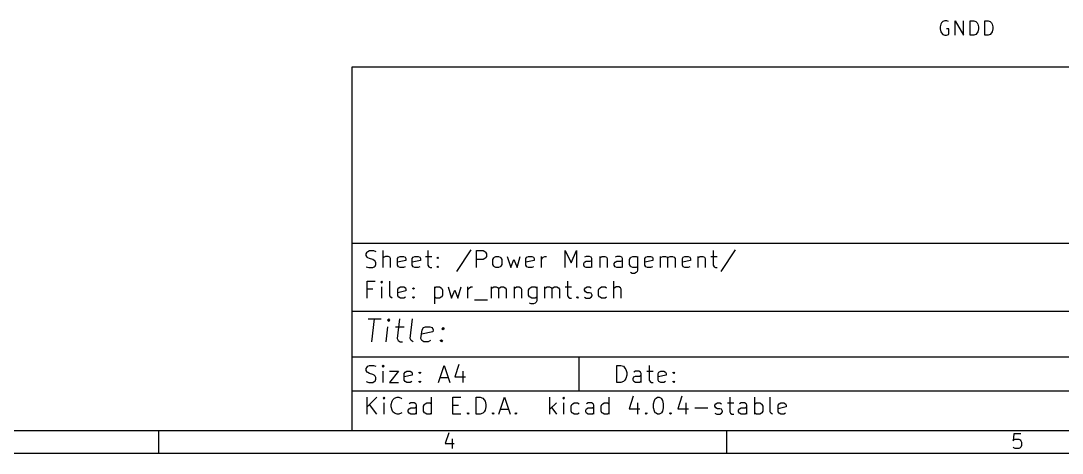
# Model space of a CAD drawing. Extents: x 10 to 287, y -200 to -10.
# Drawn here: x 147.9 to 239.6, y -200 to -161.9 of the extents above; entities that cross this region are included whole.
import ezdxf

# ---------------------------------------------------------------- set-up
doc = ezdxf.new("R2010")
doc.units = 0
doc.header["$MEASUREMENT"] = 0
doc.layers.add('BLACK', color=7, linetype='CONTINUOUS')

msp = doc.modelspace()

# ---------------------------------------------------------------- linework, layer by layer
at = {"layer": 'Black'}
for p, q in [((228.879, -162.255), (228.829, -162.484)), ((228.93, -162.128), (228.879, -162.255)), ((229.057, -162.001), (228.93, -162.128)), ((229.235, -161.95), (229.057, -162.001)), ((229.413, -161.95), (229.235, -161.95)), ((229.54, -162.001), (229.413, -161.95)), ((230.149, -163.22), (230.149, -161.95)), ((230.149, -161.95), (230.861, -163.22)), ((230.861, -163.22), (230.861, -161.95)), ((231.47, -163.22), (231.47, -161.95)), ((231.47, -161.95), (231.775, -161.95)), ((231.775, -161.95), (231.953, -162.001)), ((231.953, -162.001), (232.08, -162.128)), ((232.08, -162.128), (232.131, -162.255)), ((232.131, -162.255), (232.181, -162.484)), ((232.74, -163.22), (232.74, -161.95)), ((232.74, -161.95), (233.045, -161.95)), ((233.045, -161.95), (233.223, -162.001)), ((233.223, -162.001), (233.35, -162.128)), ((233.35, -162.128), (233.401, -162.255)), ((233.401, -162.255), (233.451, -162.484)), ((228.829, -162.484), (228.829, -162.662)), ((228.829, -162.662), (228.879, -162.916)), ((228.879, -162.916), (228.93, -163.017)), ((228.93, -163.017), (229.057, -163.144)), ((229.057, -163.144), (229.235, -163.22)), ((229.591, -162.662), (229.362, -162.662)), ((229.362, -163.22), (229.54, -163.144)), ((229.54, -163.144), (229.591, -163.093)), ((229.591, -163.093), (229.591, -162.662)), ((231.953, -163.144), (231.775, -163.22)), ((232.08, -163.017), (231.953, -163.144)), ((232.131, -162.916), (232.08, -163.017)), ((232.181, -162.662), (232.131, -162.916)), ((232.181, -162.484), (232.181, -162.662)), ((233.223, -163.144), (233.045, -163.22)), ((233.35, -163.017), (233.223, -163.144)), ((233.401, -162.916), (233.35, -163.017)), ((233.451, -162.662), (233.401, -162.916)), ((233.451, -162.484), (233.451, -162.662)), ((229.235, -163.22), (229.362, -163.22)), ((231.775, -163.22), (231.47, -163.22)), ((233.045, -163.22), (232.74, -163.22)), ((177.013, -166.014), (177.013, -198.018)), ((285.013, -166.014), (177.013, -166.014)), ((177.013, -181.508), (285.013, -181.508)), ((178.283, -182.448), (178.359, -182.321)), ((178.359, -182.321), (178.435, -182.245)), ((178.435, -182.245), (178.562, -182.169)), ((178.562, -182.169), (178.943, -182.169)), ((178.943, -182.169), (179.146, -182.245)), ((179.781, -183.667), (179.781, -182.169)), ((183.718, -182.169), (183.718, -183.464)), ((187.503, -182.093), (186.233, -184.023)), ((188.011, -183.667), (188.011, -182.169)), ((188.011, -182.169), (188.595, -182.169)), ((188.595, -182.169), (188.722, -182.245)), ((188.722, -182.245), (188.798, -182.321)), ((188.798, -182.321), (188.874, -182.448)), ((195.809, -183.667), (195.809, -182.169)), ((195.809, -182.169), (196.317, -183.236)), ((196.317, -183.236), (196.799, -182.169)), ((196.799, -182.169), (196.799, -183.667)), ((208.839, -182.169), (208.839, -183.464)), ((210.769, -182.093), (209.499, -184.023)), ((178.283, -182.601), (178.283, -182.448)), ((178.359, -182.753), (178.283, -182.601)), ((178.435, -182.804), (178.359, -182.753)), ((178.562, -182.88), (178.435, -182.804)), ((178.867, -182.956), (178.562, -182.88)), ((178.994, -183.032), (178.867, -182.956)), ((179.07, -183.109), (178.994, -183.032)), ((179.146, -183.236), (179.07, -183.109)), ((179.146, -183.388), (179.146, -183.236)), ((179.857, -182.753), (179.781, -182.804)), ((179.984, -182.677), (179.857, -182.753)), ((180.213, -182.677), (179.984, -182.677)), ((180.365, -182.753), (180.213, -182.677)), ((180.416, -182.88), (180.365, -182.753)), ((180.416, -183.667), (180.416, -182.88)), ((181.051, -182.88), (181.127, -182.753)), ((181.051, -183.464), (181.051, -182.88)), ((181.762, -183.032), (181.051, -183.185)), ((181.127, -182.753), (181.28, -182.677)), ((181.28, -182.677), (181.559, -182.677)), ((181.559, -182.677), (181.712, -182.753)), ((181.712, -182.753), (181.762, -182.88)), ((181.762, -182.88), (181.762, -183.032)), ((182.347, -182.88), (182.423, -182.753)), ((182.347, -183.464), (182.347, -182.88)), ((183.058, -183.032), (182.347, -183.185)), ((182.423, -182.753), (182.575, -182.677)), ((182.575, -182.677), (182.855, -182.677)), ((182.855, -182.677), (183.007, -182.753)), ((183.007, -182.753), (183.058, -182.88)), ((183.058, -182.88), (183.058, -183.032)), ((183.515, -182.677), (184.074, -182.677)), ((184.506, -182.804), (184.582, -182.753)), ((184.582, -182.88), (184.506, -182.804)), ((184.582, -182.753), (184.658, -182.804)), ((184.582, -182.753), (184.582, -182.88)), ((184.658, -182.804), (184.582, -182.88)), ((188.595, -182.956), (188.011, -182.956)), ((188.722, -182.88), (188.595, -182.956)), ((188.798, -182.804), (188.722, -182.88)), ((188.874, -182.677), (188.798, -182.804)), ((188.874, -182.448), (188.874, -182.677)), ((189.433, -182.956), (189.509, -182.804)), ((189.433, -183.388), (189.433, -182.956)), ((189.509, -182.804), (189.586, -182.753)), ((189.586, -182.753), (189.713, -182.677)), ((189.713, -182.677), (189.941, -182.677)), ((189.941, -182.677), (190.094, -182.753)), ((190.094, -182.753), (190.144, -182.804)), ((190.144, -182.804), (190.221, -182.956)), ((190.221, -182.956), (190.221, -183.388)), ((190.703, -182.677), (191.008, -183.667)), ((191.008, -183.667), (191.287, -182.956)), ((191.287, -182.956), (191.567, -183.667)), ((191.567, -183.667), (191.846, -182.677)), ((192.354, -182.88), (192.43, -182.753)), ((192.354, -183.464), (192.354, -182.88)), ((193.065, -183.032), (192.354, -183.185)), ((192.43, -182.753), (192.583, -182.677)), ((192.583, -182.677), (192.862, -182.677)), ((192.862, -182.677), (193.015, -182.753)), ((193.015, -182.753), (193.065, -182.88)), ((193.065, -182.88), (193.065, -183.032)), ((193.726, -183.667), (193.726, -182.677)), ((193.726, -182.956), (193.802, -182.804)), ((193.802, -182.804), (193.878, -182.753)), ((193.878, -182.753), (194.005, -182.677)), ((194.005, -182.677), (194.158, -182.677)), ((197.434, -183.312), (197.51, -183.185)), ((197.434, -183.464), (197.434, -183.312)), ((197.663, -182.677), (197.51, -182.753)), ((197.51, -183.185), (197.663, -183.109)), ((197.942, -182.677), (197.663, -182.677)), ((197.663, -183.109), (198.018, -183.109)), ((198.095, -182.753), (197.942, -182.677)), ((198.018, -183.109), (198.145, -183.032)), ((198.145, -182.88), (198.095, -182.753)), ((198.145, -183.667), (198.145, -182.88)), ((198.857, -182.677), (198.857, -183.667)), ((198.857, -182.804), (198.933, -182.753)), ((198.933, -182.753), (199.06, -182.677)), ((199.06, -182.677), (199.288, -182.677)), ((199.288, -182.677), (199.441, -182.753)), ((199.441, -182.753), (199.492, -182.88)), ((199.492, -182.88), (199.492, -183.667)), ((200.127, -183.312), (200.203, -183.185)), ((200.127, -183.464), (200.127, -183.312)), ((200.355, -182.677), (200.203, -182.753)), ((200.203, -183.185), (200.355, -183.109)), ((200.635, -182.677), (200.355, -182.677)), ((200.355, -183.109), (200.711, -183.109)), ((200.787, -182.753), (200.635, -182.677)), ((200.711, -183.109), (200.838, -183.032)), ((200.838, -182.88), (200.787, -182.753)), ((200.838, -183.667), (200.838, -182.88)), ((201.473, -182.956), (201.549, -182.804)), ((201.473, -183.388), (201.473, -182.956)), ((201.549, -182.804), (201.625, -182.753)), ((201.625, -182.753), (201.752, -182.677)), ((201.752, -182.677), (202.057, -182.677)), ((202.057, -182.677), (202.184, -182.753)), ((202.184, -182.677), (202.184, -183.896)), ((202.819, -182.88), (202.895, -182.753)), ((202.819, -183.464), (202.819, -182.88)), ((203.53, -183.032), (202.819, -183.185)), ((202.895, -182.753), (203.048, -182.677)), ((203.048, -182.677), (203.327, -182.677)), ((203.327, -182.677), (203.479, -182.753)), ((203.479, -182.753), (203.53, -182.88)), ((203.53, -182.88), (203.53, -183.032)), ((204.191, -183.667), (204.191, -182.677)), ((204.191, -182.804), (204.267, -182.753)), ((204.267, -182.753), (204.394, -182.677)), ((204.394, -182.677), (204.622, -182.677)), ((204.622, -182.677), (204.775, -182.753)), ((204.775, -182.753), (204.826, -182.88)), ((204.826, -182.88), (204.902, -182.753)), ((204.826, -182.88), (204.826, -183.667)), ((204.902, -182.753), (205.054, -182.677)), ((205.054, -182.677), (205.257, -182.677)), ((205.257, -182.677), (205.41, -182.753)), ((205.41, -182.753), (205.486, -182.88)), ((205.486, -182.88), (205.486, -183.667)), ((206.121, -182.88), (206.197, -182.753)), ((206.121, -183.464), (206.121, -182.88)), ((206.832, -183.032), (206.121, -183.185)), ((206.197, -182.753), (206.35, -182.677)), ((206.35, -182.677), (206.629, -182.677)), ((206.629, -182.677), (206.781, -182.753)), ((206.781, -182.753), (206.832, -182.88)), ((206.832, -182.88), (206.832, -183.032)), ((207.493, -182.677), (207.493, -183.667)), ((207.493, -182.804), (207.569, -182.753)), ((207.569, -182.753), (207.696, -182.677)), ((207.696, -182.677), (207.924, -182.677)), ((207.924, -182.677), (208.077, -182.753)), ((208.077, -182.753), (208.128, -182.88)), ((208.128, -182.88), (208.128, -183.667)), ((208.636, -182.677), (209.194, -182.677)), ((178.283, -183.591), (178.511, -183.667)), ((178.511, -183.667), (178.867, -183.667)), ((178.867, -183.667), (178.994, -183.591)), ((178.994, -183.591), (179.07, -183.54)), ((179.07, -183.54), (179.146, -183.388)), ((181.127, -183.591), (181.051, -183.464)), ((181.28, -183.667), (181.127, -183.591)), ((181.559, -183.667), (181.28, -183.667)), ((181.712, -183.591), (181.559, -183.667)), ((182.423, -183.591), (182.347, -183.464)), ((182.575, -183.667), (182.423, -183.591)), ((182.855, -183.667), (182.575, -183.667)), ((183.007, -183.591), (182.855, -183.667)), ((183.718, -183.464), (183.794, -183.591)), ((183.794, -183.591), (183.921, -183.667)), ((183.921, -183.667), (184.074, -183.667)), ((184.506, -183.591), (184.582, -183.54)), ((184.582, -183.667), (184.506, -183.591)), ((184.582, -183.54), (184.658, -183.591)), ((184.582, -183.54), (184.582, -183.667)), ((184.658, -183.591), (184.582, -183.667)), ((189.509, -183.54), (189.433, -183.388)), ((189.586, -183.591), (189.509, -183.54)), ((189.713, -183.667), (189.586, -183.591)), ((189.941, -183.667), (189.713, -183.667)), ((190.094, -183.591), (189.941, -183.667)), ((190.144, -183.54), (190.094, -183.591)), ((190.221, -183.388), (190.144, -183.54)), ((192.43, -183.591), (192.354, -183.464)), ((192.583, -183.667), (192.43, -183.591)), ((192.862, -183.667), (192.583, -183.667)), ((193.015, -183.591), (192.862, -183.667)), ((197.51, -183.591), (197.434, -183.464)), ((197.663, -183.667), (197.51, -183.591)), ((198.018, -183.667), (197.663, -183.667)), ((198.145, -183.591), (198.018, -183.667)), ((200.203, -183.591), (200.127, -183.464)), ((200.355, -183.667), (200.203, -183.591)), ((200.711, -183.667), (200.355, -183.667)), ((200.838, -183.591), (200.711, -183.667)), ((201.549, -183.54), (201.473, -183.388)), ((201.625, -183.591), (201.549, -183.54)), ((201.701, -184.175), (201.549, -184.099)), ((201.752, -183.667), (201.625, -183.591)), ((201.905, -184.175), (201.701, -184.175)), ((202.057, -183.667), (201.752, -183.667)), ((202.057, -184.099), (201.905, -184.175)), ((202.184, -183.591), (202.057, -183.667)), ((202.133, -184.023), (202.057, -184.099)), ((202.184, -183.896), (202.133, -184.023)), ((202.895, -183.591), (202.819, -183.464)), ((203.048, -183.667), (202.895, -183.591)), ((203.327, -183.667), (203.048, -183.667)), ((203.479, -183.591), (203.327, -183.667)), ((206.197, -183.591), (206.121, -183.464)), ((206.35, -183.667), (206.197, -183.591)), ((206.629, -183.667), (206.35, -183.667)), ((206.781, -183.591), (206.629, -183.667)), ((208.839, -183.464), (208.915, -183.591)), ((208.915, -183.591), (209.042, -183.667)), ((209.042, -183.667), (209.194, -183.667)), ((178.359, -186.36), (178.359, -184.861)), ((178.359, -184.861), (179.07, -184.861)), ((179.654, -184.861), (179.578, -184.937)), ((179.578, -184.937), (179.654, -185.014)), ((179.73, -184.937), (179.654, -184.861)), ((179.654, -184.861), (179.654, -185.014)), ((179.654, -185.014), (179.73, -184.937)), ((180.365, -186.157), (180.365, -184.861)), ((196.012, -184.861), (196.012, -186.157)), ((200.101, -186.36), (200.101, -184.861)), ((178.867, -185.572), (178.359, -185.572)), ((179.654, -186.36), (179.654, -185.369)), ((181.077, -185.572), (181.153, -185.445)), ((181.077, -186.157), (181.077, -185.572)), ((181.788, -185.725), (181.077, -185.877)), ((181.153, -185.445), (181.305, -185.369)), ((181.305, -185.369), (181.585, -185.369)), ((181.585, -185.369), (181.737, -185.445)), ((181.737, -185.445), (181.788, -185.572)), ((181.788, -185.572), (181.788, -185.725)), ((182.372, -185.496), (182.448, -185.445)), ((182.448, -185.572), (182.372, -185.496)), ((182.448, -185.445), (182.524, -185.496)), ((182.448, -185.445), (182.448, -185.572)), ((182.524, -185.496), (182.448, -185.572)), ((184.302, -185.369), (184.302, -186.868)), ((184.302, -185.445), (184.455, -185.369)), ((184.455, -185.369), (184.734, -185.369)), ((184.734, -185.369), (184.887, -185.445)), ((184.887, -185.445), (184.937, -185.496)), ((184.937, -185.496), (185.014, -185.649)), ((185.014, -186.08), (184.937, -186.233)), ((185.014, -185.649), (185.014, -186.08)), ((185.496, -185.369), (185.801, -186.36)), ((185.801, -186.36), (186.08, -185.649)), ((186.08, -185.649), (186.36, -186.36)), ((186.36, -186.36), (186.639, -185.369)), ((187.223, -186.36), (187.223, -185.369)), ((187.223, -185.649), (187.3, -185.496)), ((187.3, -185.496), (187.376, -185.445)), ((187.376, -185.445), (187.503, -185.369)), ((187.503, -185.369), (187.655, -185.369)), ((189.306, -186.36), (189.306, -185.369)), ((189.306, -185.496), (189.382, -185.445)), ((189.382, -185.445), (189.509, -185.369)), ((189.509, -185.369), (189.738, -185.369)), ((189.738, -185.369), (189.89, -185.445)), ((189.89, -185.445), (189.941, -185.572)), ((189.941, -185.572), (190.017, -185.445)), ((189.941, -185.572), (189.941, -186.36)), ((190.017, -185.445), (190.17, -185.369)), ((190.17, -185.369), (190.373, -185.369)), ((190.373, -185.369), (190.525, -185.445)), ((190.525, -185.445), (190.602, -185.572)), ((190.602, -185.572), (190.602, -186.36)), ((191.313, -185.369), (191.313, -186.36)), ((191.313, -185.496), (191.389, -185.445)), ((191.389, -185.445), (191.516, -185.369)), ((191.516, -185.369), (191.745, -185.369)), ((191.745, -185.369), (191.897, -185.445)), ((191.897, -185.445), (191.948, -185.572)), ((191.948, -185.572), (191.948, -186.36)), ((192.583, -185.649), (192.659, -185.496)), ((192.583, -186.08), (192.583, -185.649)), ((192.659, -186.233), (192.583, -186.08)), ((192.659, -185.496), (192.735, -185.445)), ((192.735, -185.445), (192.862, -185.369)), ((192.862, -185.369), (193.167, -185.369)), ((193.167, -185.369), (193.294, -185.445)), ((193.294, -185.369), (193.294, -186.588)), ((194.005, -186.36), (194.005, -185.369)), ((194.005, -185.496), (194.081, -185.445)), ((194.081, -185.445), (194.208, -185.369)), ((194.208, -185.369), (194.437, -185.369)), ((194.437, -185.369), (194.589, -185.445)), ((194.589, -185.445), (194.64, -185.572)), ((194.64, -185.572), (194.716, -185.445)), ((194.64, -185.572), (194.64, -186.36)), ((194.716, -185.445), (194.869, -185.369)), ((194.869, -185.369), (195.072, -185.369)), ((195.072, -185.369), (195.224, -185.445)), ((195.224, -185.445), (195.301, -185.572)), ((195.301, -185.572), (195.301, -186.36)), ((195.809, -185.369), (196.367, -185.369)), ((197.51, -185.572), (197.587, -185.445)), ((197.51, -185.649), (197.51, -185.572)), ((197.587, -185.801), (197.51, -185.649)), ((197.587, -185.445), (197.739, -185.369)), ((197.739, -185.877), (197.587, -185.801)), ((197.739, -185.369), (197.942, -185.369)), ((197.942, -185.877), (197.739, -185.877)), ((197.942, -185.369), (198.095, -185.445)), ((198.095, -185.928), (197.942, -185.877)), ((198.171, -186.08), (198.095, -185.928)), ((198.171, -186.157), (198.171, -186.08)), ((198.73, -185.649), (198.806, -185.496)), ((198.73, -186.08), (198.73, -185.649)), ((198.806, -186.233), (198.73, -186.08)), ((198.806, -185.496), (198.882, -185.445)), ((198.882, -185.445), (199.009, -185.369)), ((199.009, -185.369), (199.314, -185.369)), ((199.314, -185.369), (199.441, -185.445)), ((200.177, -185.445), (200.101, -185.496)), ((200.304, -185.369), (200.177, -185.445)), ((200.533, -185.369), (200.304, -185.369)), ((200.685, -185.445), (200.533, -185.369)), ((200.736, -185.572), (200.685, -185.445)), ((200.736, -186.36), (200.736, -185.572)), ((180.442, -186.284), (180.365, -186.157)), ((180.569, -186.36), (180.442, -186.284)), ((181.153, -186.284), (181.077, -186.157)), ((181.305, -186.36), (181.153, -186.284)), ((181.585, -186.36), (181.305, -186.36)), ((181.737, -186.284), (181.585, -186.36)), ((182.372, -186.284), (182.448, -186.233)), ((182.448, -186.36), (182.372, -186.284)), ((182.448, -186.233), (182.524, -186.284)), ((182.448, -186.233), (182.448, -186.36)), ((182.524, -186.284), (182.448, -186.36)), ((184.455, -186.36), (184.302, -186.284)), ((184.734, -186.36), (184.455, -186.36)), ((184.887, -186.284), (184.734, -186.36)), ((184.937, -186.233), (184.887, -186.284)), ((187.808, -186.512), (188.951, -186.512)), ((192.735, -186.284), (192.659, -186.233)), ((192.811, -186.868), (192.659, -186.792)), ((192.862, -186.36), (192.735, -186.284)), ((193.015, -186.868), (192.811, -186.868)), ((193.167, -186.36), (192.862, -186.36)), ((193.167, -186.792), (193.015, -186.868)), ((193.294, -186.284), (193.167, -186.36)), ((193.243, -186.715), (193.167, -186.792)), ((193.294, -186.588), (193.243, -186.715)), ((196.012, -186.157), (196.088, -186.284)), ((196.088, -186.284), (196.215, -186.36)), ((196.215, -186.36), (196.367, -186.36)), ((196.799, -186.284), (196.875, -186.233)), ((196.875, -186.36), (196.799, -186.284)), ((196.875, -186.233), (196.952, -186.284)), ((196.875, -186.233), (196.875, -186.36)), ((196.952, -186.284), (196.875, -186.36)), ((197.51, -186.284), (197.663, -186.36)), ((197.663, -186.36), (197.942, -186.36)), ((197.942, -186.36), (198.095, -186.284)), ((198.095, -186.284), (198.171, -186.157)), ((198.882, -186.284), (198.806, -186.233)), ((199.009, -186.36), (198.882, -186.284)), ((199.314, -186.36), (199.009, -186.36)), ((199.441, -186.284), (199.314, -186.36)), ((177.013, -187.503), (285.013, -187.503)), ((178.46, -188.189), (179.603, -188.189)), ((178.791, -190.195), (179.019, -188.189)), ((180.264, -188.189), (180.162, -188.29)), ((180.162, -188.29), (180.238, -188.392)), ((180.264, -188.189), (180.238, -188.392)), ((180.238, -188.392), (180.365, -188.29)), ((180.365, -188.29), (180.264, -188.189)), ((181.229, -188.189), (181.026, -189.916)), ((182.169, -189.916), (182.372, -188.189)), ((180.035, -190.195), (180.188, -188.874)), ((180.873, -188.874), (181.635, -188.874)), ((183.109, -189.916), (183.21, -189.154)), ((184.15, -189.332), (183.159, -189.535)), ((183.21, -189.154), (183.337, -188.951)), ((183.337, -188.951), (183.515, -188.874)), ((183.515, -188.874), (183.896, -188.874)), ((183.896, -188.874), (184.099, -188.951)), ((184.099, -188.951), (184.175, -189.154)), ((184.175, -189.154), (184.15, -189.332)), ((184.937, -189.052), (185.064, -188.951)), ((185.039, -189.154), (184.937, -189.052)), ((185.064, -188.951), (185.039, -189.154)), ((185.141, -189.052), (185.039, -189.154)), ((185.064, -188.951), (185.141, -189.052)), ((181.026, -189.916), (181.102, -190.094)), ((181.102, -190.094), (181.28, -190.195)), ((181.28, -190.195), (181.483, -190.195)), ((182.245, -190.094), (182.169, -189.916)), ((182.423, -190.195), (182.245, -190.094)), ((183.185, -190.094), (183.109, -189.916)), ((183.363, -190.195), (183.185, -190.094)), ((183.744, -190.195), (183.363, -190.195)), ((183.947, -190.094), (183.744, -190.195)), ((184.81, -190.094), (184.912, -190.017)), ((184.912, -190.195), (184.81, -190.094)), ((184.912, -190.017), (185.014, -190.094)), ((184.912, -190.017), (184.912, -190.195)), ((185.014, -190.094), (184.912, -190.195)), ((177.013, -191.516), (285.013, -191.516)), ((197.002, -191.516), (197.002, -194.513)), ((178.283, -192.557), (178.359, -192.43)), ((178.359, -192.43), (178.435, -192.354)), ((178.435, -192.354), (178.562, -192.278)), ((178.562, -192.278), (178.943, -192.278)), ((178.943, -192.278), (179.146, -192.354)), ((179.781, -192.278), (179.705, -192.354)), ((179.705, -192.354), (179.781, -192.43)), ((179.857, -192.354), (179.781, -192.278)), ((179.781, -192.278), (179.781, -192.43)), ((179.781, -192.43), (179.857, -192.354)), ((184.658, -193.777), (185.141, -192.278)), ((185.141, -192.278), (185.649, -193.777)), ((186.436, -192.202), (186.08, -193.294)), ((200.355, -193.777), (200.355, -192.278)), ((200.355, -192.278), (200.711, -192.278)), ((200.711, -192.278), (200.939, -192.354)), ((200.939, -192.354), (201.066, -192.507)), ((201.066, -192.507), (201.143, -192.634)), ((203.2, -192.278), (203.2, -193.573)), ((178.283, -192.71), (178.283, -192.557)), ((178.359, -192.862), (178.283, -192.71)), ((178.435, -192.913), (178.359, -192.862)), ((178.562, -192.989), (178.435, -192.913)), ((178.867, -193.065), (178.562, -192.989)), ((178.994, -193.142), (178.867, -193.065)), ((179.07, -193.218), (178.994, -193.142)), ((179.146, -193.345), (179.07, -193.218)), ((179.146, -193.497), (179.146, -193.345)), ((179.781, -193.777), (179.781, -192.786)), ((180.34, -192.786), (181.127, -192.786)), ((181.127, -192.786), (180.34, -193.777)), ((181.635, -192.989), (181.712, -192.862)), ((181.635, -193.573), (181.635, -192.989)), ((182.347, -193.142), (181.635, -193.294)), ((181.712, -192.862), (181.864, -192.786)), ((181.864, -192.786), (182.143, -192.786)), ((182.143, -192.786), (182.296, -192.862)), ((182.296, -192.862), (182.347, -192.989)), ((182.347, -192.989), (182.347, -193.142)), ((182.931, -192.913), (183.007, -192.862)), ((183.007, -192.989), (182.931, -192.913)), ((183.007, -192.862), (183.083, -192.913)), ((183.007, -192.862), (183.007, -192.989)), ((183.083, -192.913), (183.007, -192.989)), ((184.785, -193.345), (185.496, -193.345)), ((186.08, -193.294), (187.02, -193.294)), ((186.792, -192.786), (186.792, -193.777)), ((201.143, -193.421), (201.066, -193.573)), ((201.143, -192.634), (201.219, -192.913)), ((201.219, -193.142), (201.143, -193.421)), ((201.219, -192.913), (201.219, -193.142)), ((201.778, -193.421), (201.854, -193.294)), ((201.778, -193.573), (201.778, -193.421)), ((202.006, -192.786), (201.854, -192.862)), ((201.854, -193.294), (202.006, -193.218)), ((202.286, -192.786), (202.006, -192.786)), ((202.006, -193.218), (202.362, -193.218)), ((202.438, -192.862), (202.286, -192.786)), ((202.362, -193.218), (202.489, -193.142)), ((202.489, -192.989), (202.438, -192.862)), ((202.489, -193.777), (202.489, -192.989)), ((202.997, -192.786), (203.556, -192.786)), ((203.987, -192.989), (204.064, -192.862)), ((203.987, -193.573), (203.987, -192.989)), ((204.699, -193.142), (203.987, -193.294)), ((204.064, -192.862), (204.216, -192.786)), ((204.216, -192.786), (204.495, -192.786)), ((204.495, -192.786), (204.648, -192.862)), ((204.648, -192.862), (204.699, -192.989)), ((204.699, -192.989), (204.699, -193.142)), ((205.283, -192.913), (205.359, -192.862)), ((205.359, -192.989), (205.283, -192.913)), ((205.359, -192.862), (205.435, -192.913)), ((205.359, -192.862), (205.359, -192.989)), ((205.435, -192.913), (205.359, -192.989)), ((178.283, -193.7), (178.511, -193.777)), ((178.511, -193.777), (178.867, -193.777)), ((178.867, -193.777), (178.994, -193.7)), ((178.994, -193.7), (179.07, -193.65)), ((179.07, -193.65), (179.146, -193.497)), ((180.34, -193.777), (181.127, -193.777)), ((181.712, -193.7), (181.635, -193.573)), ((181.864, -193.777), (181.712, -193.7)), ((182.143, -193.777), (181.864, -193.777)), ((182.296, -193.7), (182.143, -193.777)), ((182.931, -193.7), (183.007, -193.65)), ((183.007, -193.777), (182.931, -193.7)), ((183.007, -193.65), (183.083, -193.7)), ((183.007, -193.65), (183.007, -193.777)), ((183.083, -193.7), (183.007, -193.777)), ((200.711, -193.777), (200.355, -193.777)), ((200.939, -193.7), (200.711, -193.777)), ((201.066, -193.573), (200.939, -193.7)), ((201.854, -193.7), (201.778, -193.573)), ((202.006, -193.777), (201.854, -193.7)), ((202.362, -193.777), (202.006, -193.777)), ((202.489, -193.7), (202.362, -193.777)), ((203.2, -193.573), (203.276, -193.7)), ((203.276, -193.7), (203.403, -193.777)), ((203.403, -193.777), (203.556, -193.777)), ((204.064, -193.7), (203.987, -193.573)), ((204.216, -193.777), (204.064, -193.7)), ((204.495, -193.777), (204.216, -193.777)), ((204.648, -193.7), (204.495, -193.777)), ((205.283, -193.7), (205.359, -193.65)), ((205.359, -193.777), (205.283, -193.7)), ((205.359, -193.65), (205.435, -193.7)), ((205.359, -193.65), (205.359, -193.777)), ((205.435, -193.7), (205.359, -193.777)), ((177.013, -194.513), (285.013, -194.513)), ((178.359, -196.571), (178.359, -195.072)), ((179.222, -195.072), (178.359, -195.936)), ((179.857, -195.072), (179.781, -195.148)), ((179.781, -195.148), (179.857, -195.224)), ((179.934, -195.148), (179.857, -195.072)), ((179.857, -195.072), (179.857, -195.224)), ((179.857, -195.224), (179.934, -195.148)), ((180.645, -195.301), (180.772, -195.148)), ((180.772, -195.148), (181, -195.072)), ((181, -195.072), (181.153, -195.072)), ((181.153, -195.072), (181.356, -195.148)), ((181.356, -195.148), (181.432, -195.224)), ((184.048, -196.571), (184.048, -195.072)), ((185.903, -196.571), (185.903, -195.072)), ((185.903, -195.072), (186.614, -195.072)), ((187.96, -196.571), (187.96, -195.072)), ((187.96, -195.072), (188.316, -195.072)), ((188.316, -195.072), (188.544, -195.148)), ((188.544, -195.148), (188.671, -195.301)), ((189.967, -196.571), (190.449, -195.072)), ((190.449, -195.072), (190.957, -196.571)), ((194.462, -196.571), (194.462, -195.072)), ((195.682, -195.072), (195.605, -195.148)), ((195.605, -195.148), (195.682, -195.224)), ((195.758, -195.148), (195.682, -195.072)), ((195.682, -195.072), (195.682, -195.224)), ((195.682, -195.224), (195.758, -195.148)), ((199.669, -196.571), (199.669, -195.072)), ((201.803, -194.996), (201.447, -196.088)), ((203.657, -195.351), (203.733, -195.224)), ((203.733, -195.224), (203.81, -195.148)), ((203.81, -195.148), (203.937, -195.072)), ((203.937, -195.072), (204.089, -195.072)), ((204.089, -195.072), (204.241, -195.148)), ((204.241, -195.148), (204.292, -195.224)), ((204.292, -195.224), (204.368, -195.351)), ((206.07, -194.996), (205.715, -196.088)), ((210.287, -195.072), (210.287, -196.367)), ((212.496, -196.571), (212.496, -195.072)), ((213.843, -196.367), (213.843, -195.072)), ((179.222, -196.571), (178.562, -195.707)), ((179.857, -196.571), (179.857, -195.58)), ((180.492, -195.707), (180.569, -195.428)), ((180.492, -195.936), (180.492, -195.707)), ((180.569, -196.215), (180.492, -195.936)), ((180.569, -195.428), (180.645, -195.301)), ((181.991, -196.215), (182.067, -196.088)), ((182.22, -195.58), (182.067, -195.656)), ((182.067, -196.088), (182.22, -196.012)), ((182.499, -195.58), (182.22, -195.58)), ((182.22, -196.012), (182.575, -196.012)), ((182.651, -195.656), (182.499, -195.58)), ((182.575, -196.012), (182.702, -195.936)), ((182.702, -195.783), (182.651, -195.656)), ((182.702, -196.571), (182.702, -195.783)), ((183.337, -195.859), (183.413, -195.707)), ((183.337, -196.291), (183.337, -195.859)), ((183.413, -195.707), (183.49, -195.656)), ((183.49, -195.656), (183.617, -195.58)), ((183.617, -195.58), (183.921, -195.58)), ((183.921, -195.58), (184.048, -195.656)), ((185.903, -195.783), (186.411, -195.783)), ((188.671, -195.301), (188.747, -195.428)), ((188.747, -195.428), (188.824, -195.707)), ((188.824, -195.936), (188.747, -196.215)), ((188.824, -195.707), (188.824, -195.936)), ((190.094, -196.139), (190.805, -196.139)), ((195.047, -195.58), (194.462, -196.139)), ((194.615, -196.012), (195.047, -196.571)), ((195.682, -196.571), (195.682, -195.58)), ((196.317, -195.859), (196.393, -195.707)), ((196.317, -196.291), (196.317, -195.859)), ((196.393, -195.707), (196.469, -195.656)), ((196.469, -195.656), (196.596, -195.58)), ((196.596, -195.58), (196.901, -195.58)), ((196.901, -195.58), (197.028, -195.656)), ((197.612, -196.215), (197.688, -196.088)), ((197.841, -195.58), (197.688, -195.656)), ((197.688, -196.088), (197.841, -196.012)), ((198.12, -195.58), (197.841, -195.58)), ((197.841, -196.012), (198.196, -196.012)), ((198.272, -195.656), (198.12, -195.58)), ((198.196, -196.012), (198.323, -195.936)), ((198.323, -195.783), (198.272, -195.656)), ((198.323, -196.571), (198.323, -195.783)), ((198.958, -195.859), (199.034, -195.707)), ((198.958, -196.291), (198.958, -195.859)), ((199.034, -195.707), (199.111, -195.656)), ((199.111, -195.656), (199.238, -195.58)), ((199.238, -195.58), (199.542, -195.58)), ((199.542, -195.58), (199.669, -195.656)), ((201.447, -196.088), (202.387, -196.088)), ((202.159, -195.58), (202.159, -196.571)), ((203.581, -195.656), (203.657, -195.351)), ((203.581, -196.012), (203.581, -195.656)), ((203.657, -196.291), (203.581, -196.012)), ((204.368, -195.351), (204.445, -195.656)), ((204.445, -196.012), (204.368, -196.291)), ((204.445, -195.656), (204.445, -196.012)), ((205.715, -196.088), (206.654, -196.088)), ((206.426, -195.58), (206.426, -196.571)), ((207.213, -196.012), (208.356, -196.012)), ((208.991, -195.783), (209.067, -195.656)), ((208.991, -195.859), (208.991, -195.783)), ((209.067, -196.012), (208.991, -195.859)), ((209.067, -195.656), (209.22, -195.58)), ((209.22, -196.088), (209.067, -196.012)), ((209.22, -195.58), (209.423, -195.58)), ((209.423, -196.088), (209.22, -196.088)), ((209.423, -195.58), (209.575, -195.656)), ((209.575, -196.139), (209.423, -196.088)), ((209.652, -196.291), (209.575, -196.139)), ((210.083, -195.58), (210.642, -195.58)), ((211.074, -196.215), (211.15, -196.088)), ((211.303, -195.58), (211.15, -195.656)), ((211.15, -196.088), (211.303, -196.012)), ((211.582, -195.58), (211.303, -195.58)), ((211.303, -196.012), (211.658, -196.012)), ((211.734, -195.656), (211.582, -195.58)), ((211.658, -196.012), (211.785, -195.936)), ((211.785, -195.783), (211.734, -195.656)), ((211.785, -196.571), (211.785, -195.783)), ((212.496, -195.656), (212.649, -195.58)), ((212.649, -195.58), (212.928, -195.58)), ((212.928, -195.58), (213.081, -195.656)), ((213.081, -195.656), (213.131, -195.707)), ((213.131, -195.707), (213.208, -195.859)), ((213.208, -195.859), (213.208, -196.291)), ((214.554, -195.783), (214.63, -195.656)), ((214.554, -196.367), (214.554, -195.783)), ((215.265, -195.936), (214.554, -196.088)), ((214.63, -195.656), (214.782, -195.58)), ((214.782, -195.58), (215.062, -195.58)), ((215.062, -195.58), (215.214, -195.656)), ((215.214, -195.656), (215.265, -195.783)), ((215.265, -195.783), (215.265, -195.936)), ((180.645, -196.367), (180.569, -196.215)), ((180.772, -196.494), (180.645, -196.367)), ((181, -196.571), (180.772, -196.494)), ((181.153, -196.571), (181, -196.571)), ((181.356, -196.494), (181.153, -196.571)), ((181.432, -196.444), (181.356, -196.494)), ((181.991, -196.367), (181.991, -196.215)), ((182.067, -196.494), (181.991, -196.367)), ((182.22, -196.571), (182.067, -196.494)), ((182.575, -196.571), (182.22, -196.571)), ((182.702, -196.494), (182.575, -196.571)), ((183.413, -196.444), (183.337, -196.291)), ((183.49, -196.494), (183.413, -196.444)), ((183.617, -196.571), (183.49, -196.494)), ((183.921, -196.571), (183.617, -196.571)), ((184.048, -196.494), (183.921, -196.571)), ((186.614, -196.571), (185.903, -196.571)), ((187.173, -196.494), (187.249, -196.444)), ((187.249, -196.571), (187.173, -196.494)), ((187.249, -196.444), (187.325, -196.494)), ((187.249, -196.444), (187.249, -196.571)), ((187.325, -196.494), (187.249, -196.571)), ((188.316, -196.571), (187.96, -196.571)), ((188.544, -196.494), (188.316, -196.571)), ((188.671, -196.367), (188.544, -196.494)), ((188.747, -196.215), (188.671, -196.367)), ((189.382, -196.494), (189.459, -196.444)), ((189.459, -196.571), (189.382, -196.494)), ((189.459, -196.444), (189.535, -196.494)), ((189.459, -196.444), (189.459, -196.571)), ((189.535, -196.494), (189.459, -196.571)), ((191.389, -196.494), (191.465, -196.444)), ((191.465, -196.571), (191.389, -196.494)), ((191.465, -196.444), (191.541, -196.494)), ((191.465, -196.444), (191.465, -196.571)), ((191.541, -196.494), (191.465, -196.571)), ((196.393, -196.444), (196.317, -196.291)), ((196.469, -196.494), (196.393, -196.444)), ((196.596, -196.571), (196.469, -196.494)), ((196.901, -196.571), (196.596, -196.571)), ((197.028, -196.494), (196.901, -196.571)), ((197.612, -196.367), (197.612, -196.215)), ((197.688, -196.494), (197.612, -196.367)), ((197.841, -196.571), (197.688, -196.494)), ((198.196, -196.571), (197.841, -196.571)), ((198.323, -196.494), (198.196, -196.571)), ((199.034, -196.444), (198.958, -196.291)), ((199.111, -196.494), (199.034, -196.444)), ((199.238, -196.571), (199.111, -196.494)), ((199.542, -196.571), (199.238, -196.571)), ((199.669, -196.494), (199.542, -196.571)), ((202.87, -196.494), (202.946, -196.444)), ((202.946, -196.571), (202.87, -196.494)), ((202.946, -196.444), (203.022, -196.494)), ((202.946, -196.444), (202.946, -196.571)), ((203.022, -196.494), (202.946, -196.571)), ((203.733, -196.444), (203.657, -196.291)), ((203.81, -196.494), (203.733, -196.444)), ((203.937, -196.571), (203.81, -196.494)), ((204.089, -196.571), (203.937, -196.571)), ((204.241, -196.494), (204.089, -196.571)), ((204.292, -196.444), (204.241, -196.494)), ((204.368, -196.291), (204.292, -196.444)), ((205.003, -196.494), (205.08, -196.444)), ((205.08, -196.571), (205.003, -196.494)), ((205.08, -196.444), (205.156, -196.494)), ((205.08, -196.444), (205.08, -196.571)), ((205.156, -196.494), (205.08, -196.571)), ((208.991, -196.494), (209.144, -196.571)), ((209.144, -196.571), (209.423, -196.571)), ((209.423, -196.571), (209.575, -196.494)), ((209.575, -196.494), (209.652, -196.367)), ((209.652, -196.367), (209.652, -196.291)), ((210.287, -196.367), (210.363, -196.494)), ((210.363, -196.494), (210.49, -196.571)), ((210.49, -196.571), (210.642, -196.571)), ((211.074, -196.367), (211.074, -196.215)), ((211.15, -196.494), (211.074, -196.367)), ((211.303, -196.571), (211.15, -196.494)), ((211.658, -196.571), (211.303, -196.571)), ((211.785, -196.494), (211.658, -196.571)), ((212.649, -196.571), (212.496, -196.494)), ((212.928, -196.571), (212.649, -196.571)), ((213.081, -196.494), (212.928, -196.571)), ((213.131, -196.444), (213.081, -196.494)), ((213.208, -196.291), (213.131, -196.444)), ((213.919, -196.494), (213.843, -196.367)), ((214.046, -196.571), (213.919, -196.494)), ((214.63, -196.494), (214.554, -196.367)), ((214.782, -196.571), (214.63, -196.494)), ((215.062, -196.571), (214.782, -196.571)), ((215.214, -196.494), (215.062, -196.571)), ((11.9888, -198.018), (285.013, -198.018)), ((159.995, -198.018), (159.995, -200)), ((177.013, -198.018), (285.013, -198.018)), ((210.007, -198.018), (210.007, -200)), ((185.547, -198.222), (185.242, -199.161)), ((185.852, -198.73), (185.852, -199.593)), ((235.306, -198.298), (235.255, -198.907)), ((235.255, -198.907), (235.306, -198.831)), ((235.915, -198.298), (235.306, -198.298)), ((235.306, -198.831), (235.433, -198.78)), ((235.433, -198.78), (235.737, -198.78)), ((235.737, -198.78), (235.864, -198.831)), ((235.864, -198.831), (235.915, -198.907)), ((235.915, -198.907), (235.991, -199.034)), ((185.242, -199.161), (186.03, -199.161)), ((235.306, -199.517), (235.255, -199.466)), ((235.433, -199.593), (235.306, -199.517)), ((235.737, -199.593), (235.433, -199.593)), ((235.864, -199.517), (235.737, -199.593)), ((235.915, -199.466), (235.864, -199.517)), ((235.991, -199.339), (235.915, -199.466)), ((235.991, -199.034), (235.991, -199.339)), ((10.0076, -200), (286.995, -200))]:
    msp.add_line(p, q, dxfattribs=at)

doc.saveas('drawing.dxf')
